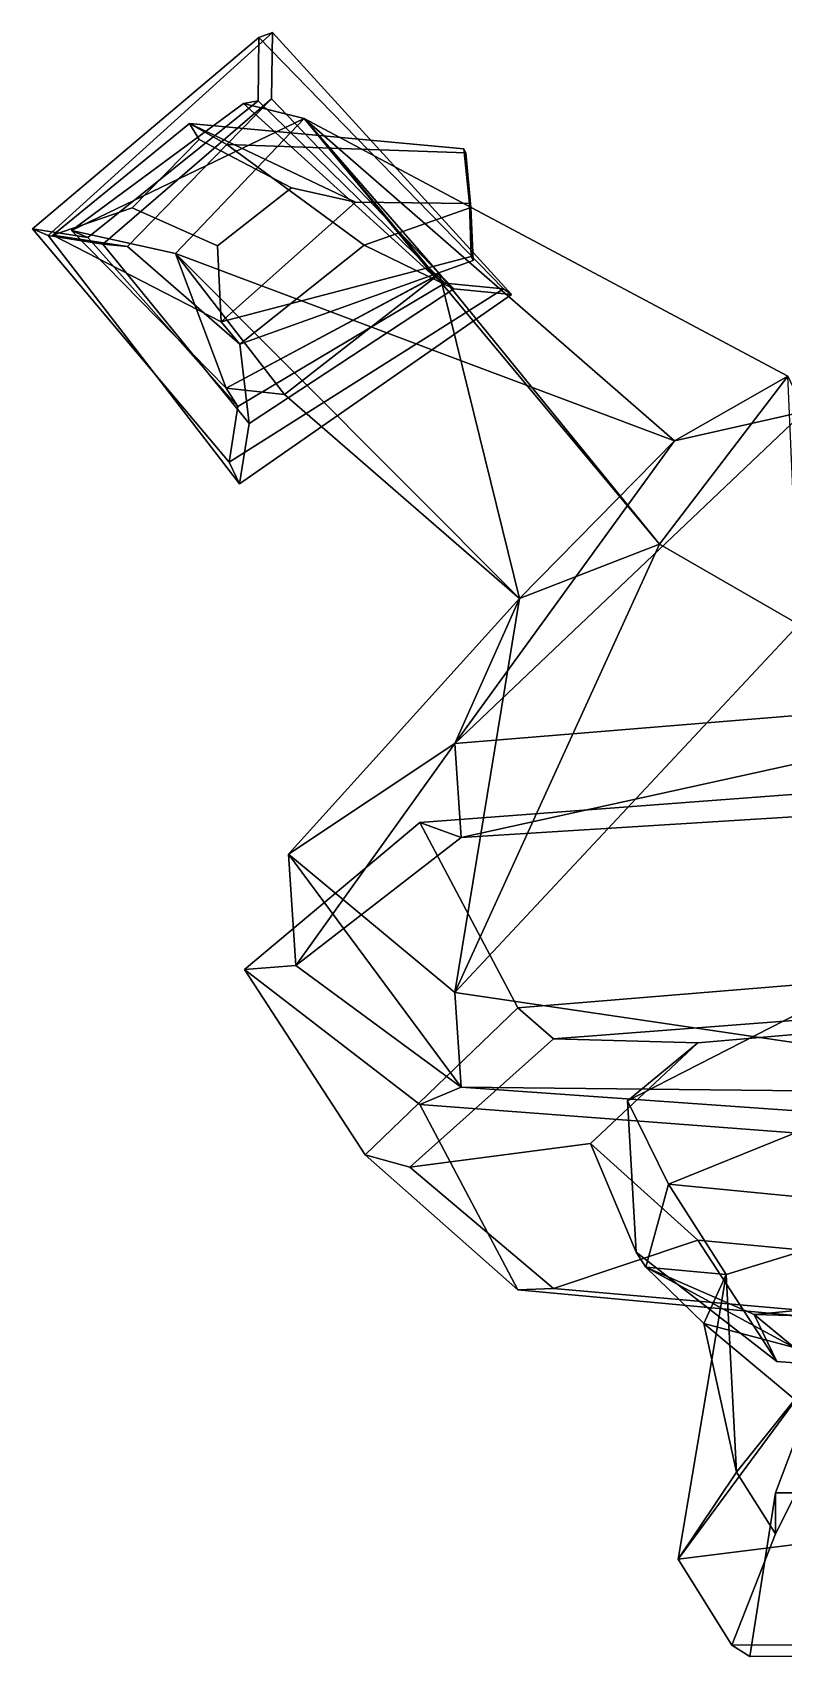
# Model space of a CAD drawing. Extents: x -231 to 229, y -153 to 240.
# Drawn here: x -231.1 to -77, y -153 to 180.2 of the extents above; entities that cross this region are included whole.
import ezdxf

# ---------------------------------------------------------------- set-up
doc = ezdxf.new("R2010")
doc.units = 0

msp = doc.modelspace()

# ---------------------------------------------------------------- linework, layer by layer
for points in [[(-227.914948, 138.486938, 136.882034), (-181.885345, 180.165985, 133.969482), (-184.6922, 179.104126, 101.713356), (-231.141205, 139.872375, 103.947433)], [(-227.914948, 138.486938, 136.882034), (-216.693329, 136.764465, 135.95636), (-182.067688, 166.562622, 133.514862), (-181.885345, 180.165985, 133.969482)], [(-134.469177, 127.573059, 96.060486), (-184.6922, 179.104126, 101.713356), (-181.885345, 180.165985, 133.969482), (-132.797012, 126.385376, 129.121872)], [(-132.797012, 126.385376, 129.121872), (-181.885345, 180.165985, 133.969482), (-182.067688, 166.562622, 133.514862), (-144.634293, 127.596619, 130.077454)], [(-231.141205, 139.872375, 103.947433), (-184.6922, 179.104126, 101.713356), (-184.786087, 166.110291, 101.272888), (-219.755783, 138.083588, 103.006859)], [(-134.469177, 127.573059, 96.060486), (-146.519394, 128.765961, 97.031898), (-184.786087, 166.110291, 101.272888), (-184.6922, 179.104126, 101.713356)], [(-219.755783, 138.083588, 103.006859), (-184.786087, 166.110291, 101.272888), (-187.823456, 165.604797, 65.248375), (-223.095642, 139.522156, 67.07267)], [(-223.095642, 139.522156, 67.07267), (-187.823456, 165.604797, 65.248375), (-175.346283, 162.483856, 13.810608)], [(-211.603149, 136.252869, 127.013351), (-191.218964, 157.200562, 124.91124), (-182.067688, 166.562622, 133.514862), (-216.693329, 136.764465, 135.95636)], [(-163.049713, 136.503479, 126.522308), (-144.634293, 127.596619, 130.077454), (-182.067688, 166.562622, 133.514862), (-191.218964, 157.200562, 124.91124)], [(-187.823456, 165.604797, 65.248375), (-184.786087, 166.110291, 101.272888), (-146.519394, 128.765961, 97.031898), (-148.575272, 130.041138, 60.992954)], [(-148.575272, 130.041138, 60.992954), (-175.346283, 162.483856, 13.810608), (-187.823456, 165.604797, 65.248375)], [(-226.989288, 138.554077, 161.124435), (-198.871841, 161.463867, 159.121078), (-191.218964, 157.200562, 124.91124), (-211.603149, 136.252869, 127.013351)], [(-210.67392, 144.210052, 218.616882), (-196.91687, 158.230957, 228.088593), (-198.871841, 161.463867, 159.121078), (-226.989288, 138.554077, 161.124435)], [(-223.095642, 139.522156, 67.07267), (-175.346283, 162.483856, 13.810608), (-201.756348, 134.797943, -7.173108)], [(-99.350685, 96.368011, -45.021172), (-201.756348, 134.797943, -7.173108), (-175.346283, 162.483856, 13.810608)], [(-177.984375, 148.310242, 230.419189), (-164.79805, 145.338135, 177.331924), (-198.871841, 161.463867, 159.121078), (-196.91687, 158.230957, 228.088593)], [(-142.597122, 156.26178, 176.914932), (-142.174301, 155.455627, 164.006271), (-191.218964, 157.200562, 124.91124), (-198.871841, 161.463867, 159.121078)], [(-141.436264, 145.062744, 178.503815), (-142.597122, 156.26178, 176.914932), (-198.871841, 161.463867, 159.121078), (-164.79805, 145.338135, 177.331924)], [(-102.428902, 75.208588, 37.704338), (-76.046112, 109.678955, -15.342808), (-175.346283, 162.483856, 13.810608)], [(-102.428902, 75.208588, 37.704338), (-175.346283, 162.483856, 13.810608), (-147.596252, 130.61676, 45.856838)], [(-99.350685, 96.368011, -45.021172), (-175.346283, 162.483856, 13.810608), (-76.046112, 109.678955, -15.342808)], [(-148.575272, 130.041138, 60.992954), (-147.596252, 130.61676, 45.856838), (-175.346283, 162.483856, 13.810608)], [(-193.129745, 136.376343, 231.963608), (-177.984375, 148.310242, 230.419189), (-196.91687, 158.230957, 228.088593), (-210.67392, 144.210052, 218.616882)], [(-141.136948, 144.246643, 165.573441), (-163.049713, 136.503479, 126.522308), (-191.218964, 157.200562, 124.91124), (-142.174301, 155.455627, 164.006271)], [(-141.436264, 145.062744, 178.503815), (-141.136948, 144.246643, 165.573441), (-142.174301, 155.455627, 164.006271), (-142.597122, 156.26178, 176.914932)], [(-193.129745, 136.376343, 231.963608), (-192.425613, 120.812927, 164.762009), (-164.79805, 145.338135, 177.331924), (-177.984375, 148.310242, 230.419189)], [(-193.129745, 136.376343, 231.963608), (-210.67392, 144.210052, 218.616882), (-226.989288, 138.554077, 161.124435), (-192.425613, 120.812927, 164.762009)], [(-141.077927, 134.197784, 180.073776), (-141.436264, 145.062744, 178.503815), (-164.79805, 145.338135, 177.331924), (-192.425613, 120.812927, 164.762009)], [(-140.665222, 133.388367, 167.125275), (-188.546219, 116.251312, 128.743378), (-163.049713, 136.503479, 126.522308), (-141.136948, 144.246643, 165.573441)], [(-141.077927, 134.197784, 180.073776), (-140.665222, 133.388367, 167.125275), (-141.136948, 144.246643, 165.573441), (-141.436264, 145.062744, 178.503815)], [(-190.773346, 92.015259, 99.181992), (-188.623474, 87.581451, 132.995819), (-227.914948, 138.486938, 136.882034), (-231.141205, 139.872375, 103.947433)], [(-190.773346, 92.015259, 99.181992), (-231.141205, 139.872375, 103.947433), (-219.755783, 138.083588, 103.006859), (-188.966843, 103.431702, 99.435913)], [(-188.623474, 87.581451, 132.995819), (-186.687775, 99.914459, 133.271332), (-216.693329, 136.764465, 135.95636), (-227.914948, 138.486938, 136.882034)], [(-192.425613, 120.812927, 164.762009), (-226.989288, 138.554077, 161.124435), (-211.603149, 136.252869, 127.013351), (-188.546219, 116.251312, 128.743378)], [(-191.386765, 107.166321, 63.509827), (-188.966843, 103.431702, 99.435913), (-219.755783, 138.083588, 103.006859), (-223.095642, 139.522156, 67.07267)], [(-191.386765, 107.166321, 63.509827), (-223.095642, 139.522156, 67.07267), (-201.756348, 134.797943, -7.173108)], [(-188.546219, 116.251312, 128.743378), (-211.603149, 136.252869, 127.013351), (-216.693329, 136.764465, 135.95636), (-186.687775, 99.914459, 133.271332)], [(-131.149323, 64.03595, -1.834832), (-201.756348, 134.797943, -7.173108), (-99.350685, 96.368011, -45.021172)], [(-179.382248, 105.871033, 19.195244), (-201.756348, 134.797943, -7.173108), (-131.149323, 64.03595, -1.834832)], [(-191.386765, 107.166321, 63.509827), (-201.756348, 134.797943, -7.173108), (-179.382248, 105.871033, 19.195244)], [(-141.077927, 134.197784, 180.073776), (-192.425613, 120.812927, 164.762009), (-188.546219, 116.251312, 128.743378), (-140.665222, 133.388367, 167.125275)], [(-188.546219, 116.251312, 128.743378), (-186.687775, 99.914459, 133.271332), (-144.634293, 127.596619, 130.077454), (-163.049713, 136.503479, 126.522308)], [(-191.386765, 107.166321, 63.509827), (-179.382248, 105.871033, 19.195244), (-147.596252, 130.61676, 45.856838)], [(-191.386765, 107.166321, 63.509827), (-147.596252, 130.61676, 45.856838), (-148.575272, 130.041138, 60.992954)], [(-148.575272, 130.041138, 60.992954), (-146.519394, 128.765961, 97.031898), (-188.966843, 103.431702, 99.435913), (-191.386765, 107.166321, 63.509827)], [(-179.382248, 105.871033, 19.195244), (-131.149323, 64.03595, -1.834832), (-147.596252, 130.61676, 45.856838)], [(-131.149323, 64.03595, -1.834832), (-102.428902, 75.208588, 37.704338), (-147.596252, 130.61676, 45.856838)], [(-190.773346, 92.015259, 99.181992), (-188.966843, 103.431702, 99.435913), (-146.519394, 128.765961, 97.031898), (-134.469177, 127.573059, 96.060486)], [(-190.773346, 92.015259, 99.181992), (-134.469177, 127.573059, 96.060486), (-132.797012, 126.385376, 129.121872), (-188.623474, 87.581451, 132.995819)], [(-188.623474, 87.581451, 132.995819), (-132.797012, 126.385376, 129.121872), (-144.634293, 127.596619, 130.077454), (-186.687775, 99.914459, 133.271332)], [(-102.428902, 75.208588, 37.704338), (-73.812248, 58.73793, 49.313652), (-76.046112, 109.678955, -15.342808)], [(-99.350685, 96.368011, -45.021172), (-76.046112, 109.678955, -15.342808), (-72.671173, 102.395554, -62.750111)], [(-144.405838, 34.300293, -74.707817), (-72.671173, 102.395554, -62.750111), (-2.534456, 45.91954, -114.816833)], [(-144.405838, 34.300293, -74.707817), (-99.350685, 96.368011, -45.021172), (-72.671173, 102.395554, -62.750111)], [(-144.405838, 34.300293, -74.707817), (-131.149323, 64.03595, -1.834832), (-99.350685, 96.368011, -45.021172)], [(-144.405838, -16.78183, 104.843452), (-102.428902, 75.208588, 37.704338), (-131.149323, 64.03595, -1.834832)], [(-144.405838, -16.78183, 104.843452), (-73.812248, 58.73793, 49.313652), (-102.428902, 75.208588, 37.704338)], [(-144.405838, -16.78183, 104.843452), (-131.149323, 64.03595, -1.834832), (-178.605057, 11.611847, 5.040988)], [(-178.605057, 11.611847, 5.040988), (-131.149323, 64.03595, -1.834832), (-144.405838, 34.300293, -74.707817)], [(-2.534448, -37.734634, 145.331497), (-73.812248, 58.73793, 49.313652), (-144.405838, -16.78183, 104.843452)], [(-143.140244, 15.008118, -76.799553), (-144.405838, 34.300293, -74.707817), (-2.534456, 45.91954, -114.816833)], [(-143.140244, 15.008118, -76.799553), (-2.534456, 45.91954, -114.816833), (-2.416171, 23.747253, -111.467209)], [(-177.044601, -11.282333, 15.610147), (-178.605057, 11.611847, 5.040988), (-144.405838, 34.300293, -74.707817)], [(-177.044601, -11.282333, 15.610147), (-144.405838, 34.300293, -74.707817), (-143.140244, 15.008118, -76.799553)], [(-131.530518, -19.954971, -73.291367), (-151.621033, 18.048813, -90.029373), (-2.532653, 29.32576, -129.68367), (-2.534464, -9.321289, -112.659386)], [(-151.621033, 18.048813, -90.029373), (-143.140244, 15.008118, -76.799553), (-2.416171, 23.747253, -111.467209), (-2.532653, 29.32576, -129.68367)], [(-162.856232, -50.112885, 32.71228), (-187.645615, -12.1091, 15.974278), (-151.621033, 18.048813, -90.029373), (-131.530518, -19.954971, -73.291367)], [(-151.621033, 18.048813, -90.029373), (-187.645615, -12.1091, 15.974278), (-177.044601, -11.282333, 15.610147), (-143.140244, 15.008118, -76.799553)], [(-143.140228, -36.189064, 103.156166), (-178.605057, 11.611847, 5.040988), (-177.044601, -11.282333, 15.610147)], [(-143.140228, -36.189064, 103.156166), (-144.405838, -16.78183, 104.843452), (-178.605057, 11.611847, 5.040988)], [(-131.530518, -19.954971, -73.291367), (-2.534464, -9.321289, -112.659386), (-2.534464, -17.016525, -93.389297), (-124.155914, -26.330322, -58.592876)], [(-187.645615, -12.1091, 15.974278), (-151.621033, -39.804001, 113.320587), (-143.140228, -36.189064, 103.156166), (-177.044601, -11.282333, 15.610147)], [(-151.621033, -39.804001, 113.320587), (-187.645615, -12.1091, 15.974278), (-162.856232, -50.112885, 32.71228), (-131.530518, -77.807785, 130.058594)], [(-94.517982, -27.127594, -40.962543), (-2.534462, -19.17012, -70.861145), (-62.025112, -15.032059, -40.38303), (-108.988747, -38.997849, -8.246161)], [(-100.603859, -56.138824, 1.157458), (-108.988747, -38.997849, -8.246161), (-62.025112, -15.032059, -40.38303), (-51.148071, -36.180679, -22.450525)], [(-162.856232, -50.112885, 32.71228), (-131.530518, -19.954971, -73.291367), (-124.155914, -26.330322, -58.592876), (-153.637985, -52.620766, 33.816826)], [(-143.140228, -36.189064, 103.156166), (-2.534448, -37.734634, 145.331497), (-144.405838, -16.78183, 104.843452)], [(-124.155914, -26.330322, -58.592876), (-2.534464, -17.016525, -93.389297), (-2.534462, -19.17012, -70.861145), (-94.517982, -27.127594, -40.962543)], [(-153.637985, -52.620766, 33.816826), (-124.155914, -26.330322, -58.592876), (-94.517982, -27.127594, -40.962543), (-116.590569, -47.797928, 31.692705)], [(-116.590569, -47.797928, 31.692705), (-94.517982, -27.127594, -40.962543), (-108.988747, -38.997849, -8.246161), (-107.20224, -70.080132, 32.035465)], [(-2.53445, -51.05452, 152.960281), (-2.53445, -46.13446, 138.230789), (-143.140228, -36.189064, 103.156166), (-151.621033, -39.804001, 113.320587)], [(-143.140228, -36.189064, 103.156166), (-2.53445, -46.13446, 138.230789), (-2.534448, -37.734634, 145.331497)], [(-45.668758, -61.434937, -25.946753), (-100.603859, -56.138824, 1.157458), (-51.148071, -36.180679, -22.450525)], [(-2.534454, -89.736694, 169.99707), (-2.53445, -51.05452, 152.960281), (-151.621033, -39.804001, 113.320587), (-131.530518, -77.807785, 130.058594)], [(-105.199753, -73.168472, 20.472456), (-107.20224, -70.080132, 32.035465), (-108.988747, -38.997849, -8.246161), (-100.603859, -56.138824, 1.157458)], [(-124.155907, -77.527496, 121.362846), (-153.637985, -52.620766, 33.816826), (-116.590569, -47.797928, 31.692705), (-94.517982, -67.58268, 101.235207)], [(-94.517982, -67.58268, 101.235207), (-116.590569, -47.797928, 31.692705), (-107.20224, -70.080132, 32.035465), (-78.298386, -92.479576, 67.700142)], [(-131.530518, -77.807785, 130.058594), (-162.856232, -50.112885, 32.71228), (-153.637985, -52.620766, 33.816826), (-124.155907, -77.527496, 121.362846)], [(-88.75206, -74.628838, -3.801059), (-105.199753, -73.168472, 20.472456), (-100.603859, -56.138824, 1.157458)], [(-88.75206, -74.628838, -3.801059), (-100.603859, -56.138824, 1.157458), (-45.668758, -61.434937, -25.946753)], [(-98.611084, -133.046082, -5.031523), (-88.75206, -74.628838, -3.801059), (-45.668758, -61.434937, -25.946753)], [(-7.09395, -121.639618, -30.1691), (-98.611084, -133.046082, -5.031523), (-45.668758, -61.434937, -25.946753)], [(-2.534454, -88.180611, 156.749161), (-124.155907, -77.527496, 121.362846), (-94.517982, -67.58268, 101.235207), (-2.534455, -76.309113, 129.979752)], [(-2.534455, -76.309113, 129.979752), (-94.517982, -67.58268, 101.235207), (-78.298386, -92.479576, 67.700142), (-14.809171, -97.311653, 76.457436)], [(-83.008049, -82.890388, 30.951984), (-78.298386, -92.479576, 67.700142), (-107.20224, -70.080132, 32.035465), (-105.199753, -73.168472, 20.472456)], [(-74.752045, -89.621819, 26.6457), (-83.008049, -82.890388, 30.951984), (-105.199753, -73.168472, 20.472456)], [(-74.752045, -89.621819, 26.6457), (-105.199753, -73.168472, 20.472456), (-93.351288, -84.680084, 15.43721)], [(-93.351288, -84.680084, 15.43721), (-105.199753, -73.168472, 20.472456), (-88.75206, -74.628838, -3.801059)], [(-98.611084, -133.046082, -5.031523), (-86.605553, -115.182587, 11.233643), (-88.75206, -74.628838, -3.801059)], [(-86.605553, -115.182587, 11.233643), (-93.351288, -84.680084, 15.43721), (-88.75206, -74.628838, -3.801059)], [(-2.534454, -89.736694, 169.99707), (-131.530518, -77.807785, 130.058594), (-124.155907, -77.527496, 121.362846), (-2.534454, -88.180611, 156.749161)], [(-24.077597, -77.336929, 23.387207), (-14.809171, -97.311653, 76.457436), (-78.298386, -92.479576, 67.700142), (-83.008049, -82.890388, 30.951984)], [(-24.13027, -84.50106, 20.894415), (-24.077597, -77.336929, 23.387207), (-83.008049, -82.890388, 30.951984)], [(-24.13027, -84.50106, 20.894415), (-83.008049, -82.890388, 30.951984), (-74.752045, -89.621819, 26.6457)], [(-74.618942, -100.318466, 19.189112), (-74.752045, -89.621819, 26.6457), (-93.351288, -84.680084, 15.43721)], [(-86.605553, -115.182587, 11.233643), (-74.618942, -100.318466, 19.189112), (-93.351288, -84.680084, 15.43721)], [(-31.473774, -119.444244, 102.617195), (-37.787899, -98.998032, 87.801697), (-70.777412, -98.812729, 87.801697), (-78.613716, -119.444244, 102.617195)], [(-78.613716, -119.444244, 102.617195), (-70.777412, -98.812729, 87.801697), (-70.777412, -112.334427, 35.947453), (-78.613716, -127.827744, 43.725594)], [(-86.605553, -115.182587, 11.233643), (-78.613716, -127.827744, 43.725594), (-70.777412, -112.334427, 35.947453), (-74.618942, -100.318466, 19.189112)], [(-98.611084, -133.046082, -5.031523), (-87.594154, -150.723206, 36.317848), (-78.613716, -127.827744, 43.725594), (-86.605553, -115.182587, 11.233643)], [(-83.890282, -153.02951, 102.617195), (-78.613716, -119.444244, 102.617195), (-78.613716, -127.827744, 43.725594), (-87.594154, -150.723206, 36.317848)], [(-16.70689, -152.844193, 102.617195), (-31.473774, -119.444244, 102.617195), (-78.613716, -119.444244, 102.617195), (-83.890282, -153.02951, 102.617195)], [(-98.611084, -133.046082, -5.031523), (-7.09395, -121.639618, -30.1691), (-20.410763, -150.61731, 32.613968), (-87.594154, -150.723206, 36.317848)], [(-83.890282, -153.02951, 102.617195), (-87.594154, -150.723206, 36.317848), (-20.410763, -150.61731, 32.613968), (-16.70689, -152.844193, 102.617195)]]:
    msp.add_3dface(points)

doc.saveas('drawing.dxf')
